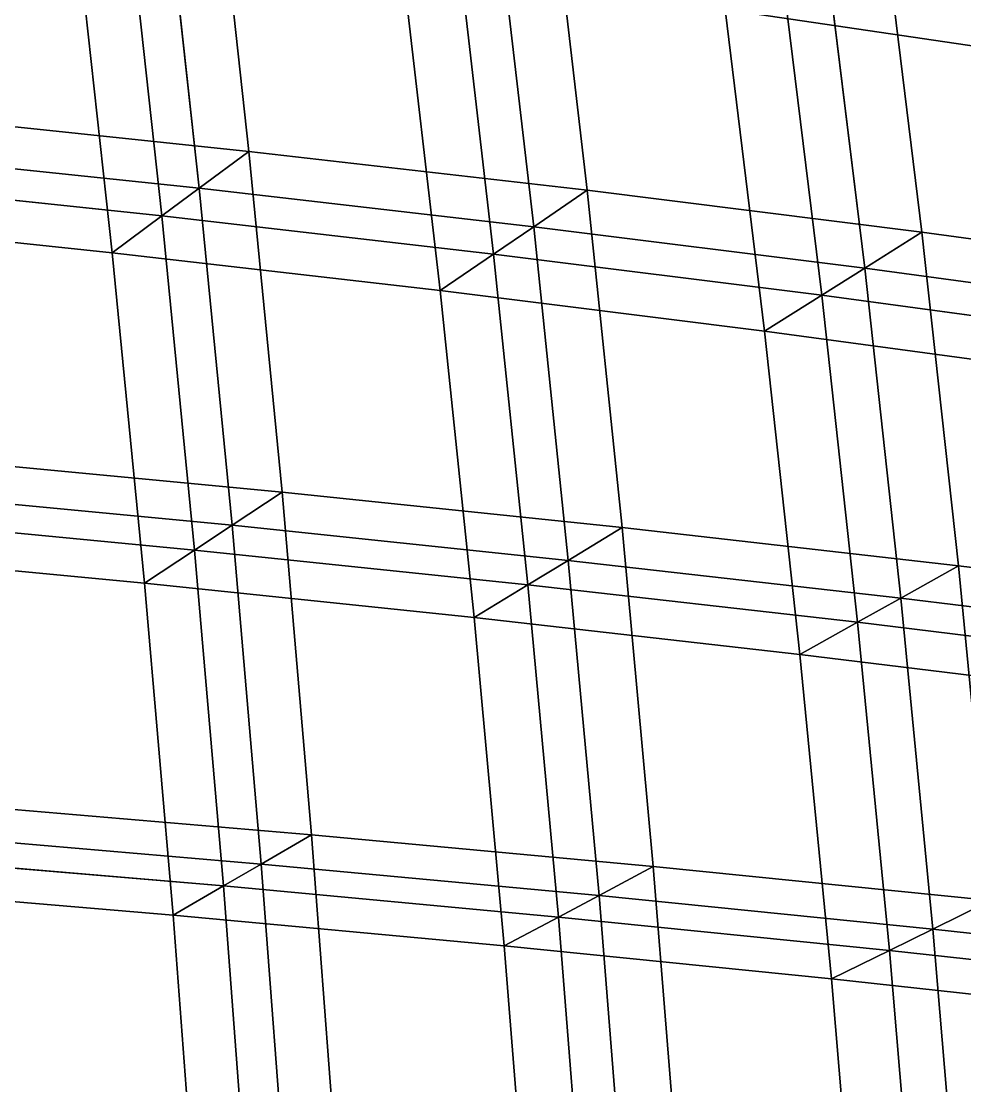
# Model space of a CAD drawing. Extents: x -25.3 to 28.3, y -25.5 to 26.5.
# Drawn here: x 12.134 to 14.865, y 6.808 to 9.89 of the extents above; entities that cross this region are included whole.
import ezdxf

# ---------------------------------------------------------------- set-up
doc = ezdxf.new("R2010")
doc.units = 0
doc.header["$MEASUREMENT"] = 0
for name, color, linetype in [('LowerTendons', 7, 'CONTINUOUS'), ('TestBases', 7, 'CONTINUOUS'), ('UpperTendons', 7, 'CONTINUOUS')]:
    doc.layers.add(name, color=color, linetype=linetype)

msp = doc.modelspace()

# ---------------------------------------------------------------- linework, layer by layer
at = {"layer": 'LowerTendons'}
for p, q in [((11.57172, 9.42871, 31.54687), (12.54122, 9.3265, 31.20487)), ((12.54122, 9.3265, 31.20487), (13.50142, 9.21591, 30.83486)), ((13.50142, 9.21591, 30.83486), (14.45149, 9.09699, 30.43697)), ((14.45149, 9.09699, 30.43697), (15.39065, 8.96978, 30.01135)), ((11.66087, 8.45194, 31.78992), (12.63574, 8.35892, 31.44005)), ((12.63574, 8.35892, 31.44005), (13.60074, 8.25833, 31.06171)), ((13.60074, 8.25833, 31.06171), (14.55506, 8.15022, 30.65508)), ((14.55506, 8.15022, 30.65508), (15.49785, 8.03465, 30.22038)), ((11.74011, 7.46987, 32.00595), (12.71971, 7.38656, 31.64898)), ((12.71971, 7.38656, 31.64898), (13.68894, 7.29651, 31.26314)), ((13.68894, 7.29651, 31.26314), (14.64696, 7.19977, 30.84866)), ((14.64696, 7.19977, 30.84866), (15.59293, 7.09641, 30.40578))]:
    msp.add_line(p, q, dxfattribs=at)
at = {"layer": 'TestBases'}
for points in [[(15.09624, 9.78787, 29.43724), (14.04634, 10.85159, 29.58366), (14.2092, 10.97741, 29.92666), (15.27127, 9.90135, 29.77854)], [(14.04634, 10.85159, 29.58366), (15.09624, 9.78787, 29.43724), (15.27127, 9.90135, 29.77854), (14.2092, 10.97741, 29.92666)], [(14.04634, 10.85159, 29.58366), (14.17192, 9.92449, 29.84814), (15.09624, 9.78787, 29.43724)], [(15.09624, 9.78787, 29.43724), (14.92847, 10.71098, 29.20044), (14.04634, 10.85159, 29.58366)], [(11.80381, 9.61783, 32.17961), (12.79277, 9.51356, 31.83076), (12.68558, 10.49504, 31.56406), (11.70276, 10.60811, 31.90413)], [(11.67119, 9.50976, 31.81804), (12.64903, 9.40667, 31.47311), (12.54305, 10.37712, 31.20941), (11.57127, 10.48892, 31.54565)], [(11.67119, 9.50976, 31.81804), (12.64903, 9.40667, 31.47311), (12.54305, 10.37712, 31.20941), (11.57127, 10.48892, 31.54565)], [(12.64903, 9.40667, 31.47311), (12.54305, 10.37712, 31.20941), (12.68558, 10.49504, 31.56406), (12.79277, 9.51356, 31.83076)], [(12.54305, 10.37712, 31.20941), (12.64903, 9.40667, 31.47311), (12.79277, 9.51356, 31.83076), (12.68558, 10.49504, 31.56406)], [(12.79277, 9.51356, 31.83076), (13.77222, 9.40076, 31.45333), (13.65951, 10.37263, 31.19593), (12.68558, 10.49504, 31.56406)], [(11.57172, 9.42871, 31.54687), (12.54122, 9.3265, 31.20487), (12.43615, 10.28868, 30.94342), (11.47265, 10.39952, 31.2768)], [(11.57172, 9.42871, 31.54687), (12.54122, 9.3265, 31.20487), (12.43615, 10.28868, 30.94342), (11.47265, 10.39952, 31.2768)], [(12.54122, 9.3265, 31.20487), (12.43615, 10.28868, 30.94342), (12.54305, 10.37712, 31.20941), (12.64903, 9.40667, 31.47311)], [(12.43615, 10.28868, 30.94342), (12.54122, 9.3265, 31.20487), (12.64903, 9.40667, 31.47311), (12.54305, 10.37712, 31.20941)], [(12.64903, 9.40667, 31.47311), (13.61747, 9.29513, 31.09992), (13.50604, 10.25609, 30.84542), (12.54305, 10.37712, 31.20941)], [(12.64903, 9.40667, 31.47311), (13.61747, 9.29513, 31.09992), (13.50604, 10.25609, 30.84542), (12.54305, 10.37712, 31.20941)], [(13.61747, 9.29513, 31.09992), (13.50604, 10.25609, 30.84542), (13.65951, 10.37263, 31.19593), (13.77222, 9.40076, 31.45333)], [(13.50604, 10.25609, 30.84542), (13.61747, 9.29513, 31.09992), (13.77222, 9.40076, 31.45333), (13.65951, 10.37263, 31.19593)], [(13.77222, 9.40076, 31.45333), (14.74135, 9.27945, 31.04745), (14.62377, 10.24093, 30.79982), (13.65951, 10.37263, 31.19593)], [(11.43909, 9.32065, 31.1853), (12.39749, 9.21961, 30.84722), (12.29361, 10.17075, 30.58877), (11.34116, 10.28033, 30.91833)], [(12.39749, 9.21961, 30.84722), (12.29361, 10.17075, 30.58877), (12.43615, 10.28868, 30.94342), (12.54122, 9.3265, 31.20487)], [(12.29361, 10.17075, 30.58877), (12.39749, 9.21961, 30.84722), (12.54122, 9.3265, 31.20487), (12.43615, 10.28868, 30.94342)], [(12.54122, 9.3265, 31.20487), (13.50142, 9.21591, 30.83486), (13.39093, 10.16868, 30.58253), (12.43615, 10.28868, 30.94342)], [(12.54122, 9.3265, 31.20487), (13.50142, 9.21591, 30.83486), (13.39093, 10.16868, 30.58253), (12.43615, 10.28868, 30.94342)], [(13.50142, 9.21591, 30.83486), (13.39093, 10.16868, 30.58253), (13.50604, 10.25609, 30.84542), (13.61747, 9.29513, 31.09992)], [(13.39093, 10.16868, 30.58253), (13.50142, 9.21591, 30.83486), (13.61747, 9.29513, 31.09992), (13.50604, 10.25609, 30.84542)], [(13.61747, 9.29513, 31.09992), (14.57572, 9.17519, 30.69861), (14.45946, 10.12586, 30.45375), (13.50604, 10.25609, 30.84542)], [(13.61747, 9.29513, 31.09992), (14.57572, 9.17519, 30.69861), (14.45946, 10.12586, 30.45375), (13.50604, 10.25609, 30.84542)], [(14.57572, 9.17519, 30.69861), (14.45946, 10.12586, 30.45375), (14.62377, 10.24093, 30.79982), (14.74135, 9.27945, 31.04745)], [(14.45946, 10.12586, 30.45375), (14.57572, 9.17519, 30.69861), (14.74135, 9.27945, 31.04745), (14.62377, 10.24093, 30.79982)], [(14.74135, 9.27945, 31.04745), (15.69935, 9.14969, 30.61329), (15.57757, 10.09995, 30.37582), (14.62377, 10.24093, 30.79982)], [(12.39749, 9.21961, 30.84722), (13.34667, 9.11028, 30.48145), (13.23745, 10.05213, 30.23201), (12.29361, 10.17075, 30.58877)], [(13.34667, 9.11028, 30.48145), (13.23745, 10.05213, 30.23201), (13.39093, 10.16868, 30.58253), (13.50142, 9.21591, 30.83486)], [(13.23745, 10.05213, 30.23201), (13.34667, 9.11028, 30.48145), (13.50142, 9.21591, 30.83486), (13.39093, 10.16868, 30.58253)], [(13.50142, 9.21591, 30.83486), (14.45149, 9.09699, 30.43697), (14.33623, 10.03956, 30.1942), (13.39093, 10.16868, 30.58253)], [(13.50142, 9.21591, 30.83486), (14.45149, 9.09699, 30.43697), (14.33623, 10.03956, 30.1942), (13.39093, 10.16868, 30.58253)], [(14.45149, 9.09699, 30.43697), (14.33623, 10.03956, 30.1942), (14.45946, 10.12586, 30.45375), (14.57572, 9.17519, 30.69861)], [(14.33623, 10.03956, 30.1942), (14.45149, 9.09699, 30.43697), (14.57572, 9.17519, 30.69861), (14.45946, 10.12586, 30.45375)], [(14.57572, 9.17519, 30.69861), (15.52295, 9.04688, 30.26932), (15.40254, 9.98647, 30.03452), (14.45946, 10.12586, 30.45375)], [(14.57572, 9.17519, 30.69861), (15.52295, 9.04688, 30.26932), (15.40254, 9.98647, 30.03452), (14.45946, 10.12586, 30.45375)], [(13.34667, 9.11028, 30.48145), (14.28586, 8.99273, 30.08812), (14.17192, 9.92449, 29.84814), (13.23745, 10.05213, 30.23201)], [(14.28586, 8.99273, 30.08812), (14.17192, 9.92449, 29.84814), (14.33623, 10.03956, 30.1942), (14.45149, 9.09699, 30.43697)], [(15.09624, 9.78787, 29.43724), (14.17192, 9.92449, 29.84814), (14.33623, 10.03956, 30.1942), (15.27127, 9.90135, 29.77854)], [(14.17192, 9.92449, 29.84814), (14.28586, 8.99273, 30.08812), (14.45149, 9.09699, 30.43697), (14.33623, 10.03956, 30.1942)], [(14.17192, 9.92449, 29.84814), (15.09624, 9.78787, 29.43724), (15.27127, 9.90135, 29.77854), (14.33623, 10.03956, 30.1942)], [(14.45149, 9.09699, 30.43697), (15.39065, 8.96978, 30.01135), (15.27127, 9.90135, 29.77854), (14.33623, 10.03956, 30.1942)], [(14.45149, 9.09699, 30.43697), (15.39065, 8.96978, 30.01135), (15.27127, 9.90135, 29.77854), (14.33623, 10.03956, 30.1942)], [(14.28586, 8.99273, 30.08812), (15.21426, 8.86697, 29.66738), (15.09624, 9.78787, 29.43724), (14.17192, 9.92449, 29.84814)], [(12.64903, 9.40667, 31.47311), (11.67119, 9.50976, 31.81804), (11.80381, 9.61783, 32.17961), (12.79277, 9.51356, 31.83076)], [(11.67119, 9.50976, 31.81804), (12.64903, 9.40667, 31.47311), (12.79277, 9.51356, 31.83076), (11.80381, 9.61783, 32.17961)], [(11.89476, 8.62146, 32.42754), (12.88918, 8.52658, 32.07065), (12.79277, 9.51356, 31.83076), (11.80381, 9.61783, 32.17961)], [(12.54122, 9.3265, 31.20487), (11.57172, 9.42871, 31.54687), (11.67119, 9.50976, 31.81804), (12.64903, 9.40667, 31.47311)], [(11.57172, 9.42871, 31.54687), (12.54122, 9.3265, 31.20487), (12.64903, 9.40667, 31.47311), (11.67119, 9.50976, 31.81804)], [(11.76111, 8.52459, 32.06318), (12.74436, 8.43077, 31.7103), (12.64903, 9.40667, 31.47311), (11.67119, 9.50976, 31.81804)], [(11.76111, 8.52459, 32.06318), (12.74436, 8.43077, 31.7103), (12.64903, 9.40667, 31.47311), (11.67119, 9.50976, 31.81804)], [(12.74436, 8.43077, 31.7103), (12.64903, 9.40667, 31.47311), (12.79277, 9.51356, 31.83076), (12.88918, 8.52658, 32.07065)], [(13.61747, 9.29513, 31.09992), (12.64903, 9.40667, 31.47311), (12.79277, 9.51356, 31.83076), (13.77222, 9.40076, 31.45333)], [(12.64903, 9.40667, 31.47311), (12.74436, 8.43077, 31.7103), (12.88918, 8.52658, 32.07065), (12.79277, 9.51356, 31.83076)], [(12.64903, 9.40667, 31.47311), (13.61747, 9.29513, 31.09992), (13.77222, 9.40076, 31.45333), (12.79277, 9.51356, 31.83076)], [(12.88918, 8.52658, 32.07065), (13.87354, 8.42397, 31.68472), (13.77222, 9.40076, 31.45333), (12.79277, 9.51356, 31.83076)], [(12.39749, 9.21961, 30.84722), (11.43909, 9.32065, 31.1853), (11.57172, 9.42871, 31.54687), (12.54122, 9.3265, 31.20487)], [(11.43909, 9.32065, 31.1853), (12.39749, 9.21961, 30.84722), (12.54122, 9.3265, 31.20487), (11.57172, 9.42871, 31.54687)], [(11.66087, 8.45194, 31.78992), (12.63574, 8.35892, 31.44005), (12.54122, 9.3265, 31.20487), (11.57172, 9.42871, 31.54687)], [(11.66087, 8.45194, 31.78992), (12.63574, 8.35892, 31.44005), (12.54122, 9.3265, 31.20487), (11.57172, 9.42871, 31.54687)], [(12.63574, 8.35892, 31.44005), (12.54122, 9.3265, 31.20487), (12.64903, 9.40667, 31.47311), (12.74436, 8.43077, 31.7103)], [(13.50142, 9.21591, 30.83486), (12.54122, 9.3265, 31.20487), (12.64903, 9.40667, 31.47311), (13.61747, 9.29513, 31.09992)], [(12.54122, 9.3265, 31.20487), (12.63574, 8.35892, 31.44005), (12.74436, 8.43077, 31.7103), (12.64903, 9.40667, 31.47311)], [(12.54122, 9.3265, 31.20487), (13.50142, 9.21591, 30.83486), (13.61747, 9.29513, 31.09992), (12.64903, 9.40667, 31.47311)], [(12.74436, 8.43077, 31.7103), (13.71766, 8.32932, 31.32871), (13.61747, 9.29513, 31.09992), (12.64903, 9.40667, 31.47311)], [(12.74436, 8.43077, 31.7103), (13.71766, 8.32932, 31.32871), (13.61747, 9.29513, 31.09992), (12.64903, 9.40667, 31.47311)], [(13.71766, 8.32932, 31.32871), (13.61747, 9.29513, 31.09992), (13.77222, 9.40076, 31.45333), (13.87354, 8.42397, 31.68472)], [(14.57572, 9.17519, 30.69861), (13.61747, 9.29513, 31.09992), (13.77222, 9.40076, 31.45333), (14.74135, 9.27945, 31.04745)], [(13.61747, 9.29513, 31.09992), (13.71766, 8.32932, 31.32871), (13.87354, 8.42397, 31.68472), (13.77222, 9.40076, 31.45333)], [(13.61747, 9.29513, 31.09992), (14.57572, 9.17519, 30.69861), (14.74135, 9.27945, 31.04745), (13.77222, 9.40076, 31.45333)], [(13.87354, 8.42397, 31.68472), (14.84699, 8.3137, 31.26994), (14.74135, 9.27945, 31.04745), (13.77222, 9.40076, 31.45333)], [(11.52722, 8.35507, 31.42556), (12.49092, 8.26312, 31.0797), (12.39749, 9.21961, 30.84722), (11.43909, 9.32065, 31.1853)], [(12.49092, 8.26312, 31.0797), (12.39749, 9.21961, 30.84722), (12.54122, 9.3265, 31.20487), (12.63574, 8.35892, 31.44005)], [(13.34667, 9.11028, 30.48145), (12.39749, 9.21961, 30.84722), (12.54122, 9.3265, 31.20487), (13.50142, 9.21591, 30.83486)], [(12.39749, 9.21961, 30.84722), (12.49092, 8.26312, 31.0797), (12.63574, 8.35892, 31.44005), (12.54122, 9.3265, 31.20487)], [(12.39749, 9.21961, 30.84722), (13.34667, 9.11028, 30.48145), (13.50142, 9.21591, 30.83486), (12.54122, 9.3265, 31.20487)], [(12.63574, 8.35892, 31.44005), (13.60074, 8.25833, 31.06171), (13.50142, 9.21591, 30.83486), (12.54122, 9.3265, 31.20487)], [(12.63574, 8.35892, 31.44005), (13.60074, 8.25833, 31.06171), (13.50142, 9.21591, 30.83486), (12.54122, 9.3265, 31.20487)], [(13.60074, 8.25833, 31.06171), (13.50142, 9.21591, 30.83486), (13.61747, 9.29513, 31.09992), (13.71766, 8.32932, 31.32871)], [(14.45149, 9.09699, 30.43697), (13.50142, 9.21591, 30.83486), (13.61747, 9.29513, 31.09992), (14.57572, 9.17519, 30.69861)], [(13.50142, 9.21591, 30.83486), (13.60074, 8.25833, 31.06171), (13.71766, 8.32932, 31.32871), (13.61747, 9.29513, 31.09992)], [(13.50142, 9.21591, 30.83486), (14.45149, 9.09699, 30.43697), (14.57572, 9.17519, 30.69861), (13.61747, 9.29513, 31.09992)], [(13.71766, 8.32932, 31.32871), (14.68017, 8.22028, 30.9186), (14.57572, 9.17519, 30.69861), (13.61747, 9.29513, 31.09992)], [(13.71766, 8.32932, 31.32871), (14.68017, 8.22028, 30.9186), (14.57572, 9.17519, 30.69861), (13.61747, 9.29513, 31.09992)], [(14.68017, 8.22028, 30.9186), (14.57572, 9.17519, 30.69861), (14.74135, 9.27945, 31.04745), (14.84699, 8.3137, 31.26994)], [(15.52295, 9.04688, 30.26932), (14.57572, 9.17519, 30.69861), (14.74135, 9.27945, 31.04745), (15.69935, 9.14969, 30.61329)], [(14.57572, 9.17519, 30.69861), (14.68017, 8.22028, 30.9186), (14.84699, 8.3137, 31.26994), (14.74135, 9.27945, 31.04745)], [(14.57572, 9.17519, 30.69861), (15.52295, 9.04688, 30.26932), (15.69935, 9.14969, 30.61329), (14.74135, 9.27945, 31.04745)], [(14.84699, 8.3137, 31.26994), (15.8087, 8.1958, 30.82651), (15.69935, 9.14969, 30.61329), (14.74135, 9.27945, 31.04745)], [(12.49092, 8.26312, 31.0797), (13.44486, 8.16368, 30.7057), (13.34667, 9.11028, 30.48145), (12.39749, 9.21961, 30.84722)], [(13.44486, 8.16368, 30.7057), (13.34667, 9.11028, 30.48145), (13.50142, 9.21591, 30.83486), (13.60074, 8.25833, 31.06171)], [(14.28586, 8.99273, 30.08812), (13.34667, 9.11028, 30.48145), (13.50142, 9.21591, 30.83486), (14.45149, 9.09699, 30.43697)], [(13.34667, 9.11028, 30.48145), (13.44486, 8.16368, 30.7057), (13.60074, 8.25833, 31.06171), (13.50142, 9.21591, 30.83486)], [(13.34667, 9.11028, 30.48145), (14.28586, 8.99273, 30.08812), (14.45149, 9.09699, 30.43697), (13.50142, 9.21591, 30.83486)], [(13.60074, 8.25833, 31.06171), (14.55506, 8.15022, 30.65508), (14.45149, 9.09699, 30.43697), (13.50142, 9.21591, 30.83486)], [(13.60074, 8.25833, 31.06171), (14.55506, 8.15022, 30.65508), (14.45149, 9.09699, 30.43697), (13.50142, 9.21591, 30.83486)], [(14.55506, 8.15022, 30.65508), (14.45149, 9.09699, 30.43697), (14.57572, 9.17519, 30.69861), (14.68017, 8.22028, 30.9186)], [(15.39065, 8.96978, 30.01135), (14.45149, 9.09699, 30.43697), (14.57572, 9.17519, 30.69861), (15.52295, 9.04688, 30.26932)], [(14.45149, 9.09699, 30.43697), (14.55506, 8.15022, 30.65508), (14.68017, 8.22028, 30.9186), (14.57572, 9.17519, 30.69861)], [(14.45149, 9.09699, 30.43697), (15.39065, 8.96978, 30.01135), (15.52295, 9.04688, 30.26932), (14.57572, 9.17519, 30.69861)], [(14.68017, 8.22028, 30.9186), (15.63107, 8.10371, 30.48015), (15.52295, 9.04688, 30.26932), (14.57572, 9.17519, 30.69861)], [(14.68017, 8.22028, 30.9186), (15.63107, 8.10371, 30.48015), (15.52295, 9.04688, 30.26932), (14.57572, 9.17519, 30.69861)], [(13.44486, 8.16368, 30.7057), (14.38824, 8.05681, 30.30374), (14.28586, 8.99273, 30.08812), (13.34667, 9.11028, 30.48145)], [(14.38824, 8.05681, 30.30374), (14.28586, 8.99273, 30.08812), (14.45149, 9.09699, 30.43697), (14.55506, 8.15022, 30.65508)], [(15.21426, 8.86697, 29.66738), (14.28586, 8.99273, 30.08812), (14.45149, 9.09699, 30.43697), (15.39065, 8.96978, 30.01135)], [(14.28586, 8.99273, 30.08812), (14.38824, 8.05681, 30.30374), (14.55506, 8.15022, 30.65508), (14.45149, 9.09699, 30.43697)], [(14.28586, 8.99273, 30.08812), (15.21426, 8.86697, 29.66738), (15.39065, 8.96978, 30.01135), (14.45149, 9.09699, 30.43697)], [(14.55506, 8.15022, 30.65508), (15.49785, 8.03465, 30.22038), (15.39065, 8.96978, 30.01135), (14.45149, 9.09699, 30.43697)], [(14.55506, 8.15022, 30.65508), (15.49785, 8.03465, 30.22038), (15.39065, 8.96978, 30.01135), (14.45149, 9.09699, 30.43697)], [(14.38824, 8.05681, 30.30374), (15.32022, 7.94256, 29.87401), (15.21426, 8.86697, 29.66738), (14.28586, 8.99273, 30.08812)], [(12.74436, 8.43077, 31.7103), (11.76111, 8.52459, 32.06318), (11.89476, 8.62146, 32.42754), (12.88918, 8.52658, 32.07065)], [(11.76111, 8.52459, 32.06318), (12.74436, 8.43077, 31.7103), (12.88918, 8.52658, 32.07065), (11.89476, 8.62146, 32.42754)], [(11.97559, 7.6197, 32.6479), (12.97483, 7.53471, 32.28377), (12.88918, 8.52658, 32.07065), (11.89476, 8.62146, 32.42754)], [(12.63574, 8.35892, 31.44005), (11.66087, 8.45194, 31.78992), (11.76111, 8.52459, 32.06318), (12.74436, 8.43077, 31.7103)], [(11.66087, 8.45194, 31.78992), (12.63574, 8.35892, 31.44005), (12.74436, 8.43077, 31.7103), (11.76111, 8.52459, 32.06318)], [(11.84103, 7.53408, 32.28107), (12.82905, 7.45005, 31.92103), (12.74436, 8.43077, 31.7103), (11.76111, 8.52459, 32.06318)], [(11.84103, 7.53408, 32.28107), (12.82905, 7.45005, 31.92103), (12.74436, 8.43077, 31.7103), (11.76111, 8.52459, 32.06318)], [(12.82905, 7.45005, 31.92103), (12.74436, 8.43077, 31.7103), (12.88918, 8.52658, 32.07065), (12.97483, 7.53471, 32.28377)], [(13.71766, 8.32932, 31.32871), (12.74436, 8.43077, 31.7103), (12.88918, 8.52658, 32.07065), (13.87354, 8.42397, 31.68472)], [(12.74436, 8.43077, 31.7103), (12.82905, 7.45005, 31.92103), (12.97483, 7.53471, 32.28377), (12.88918, 8.52658, 32.07065)], [(12.74436, 8.43077, 31.7103), (13.71766, 8.32932, 31.32871), (13.87354, 8.42397, 31.68472), (12.88918, 8.52658, 32.07065)], [(12.97483, 7.53471, 32.28377), (13.96351, 7.44285, 31.89019), (13.87354, 8.42397, 31.68472), (12.88918, 8.52658, 32.07065)], [(12.49092, 8.26312, 31.0797), (11.52722, 8.35507, 31.42556), (11.66087, 8.45194, 31.78992), (12.63574, 8.35892, 31.44005)], [(11.52722, 8.35507, 31.42556), (12.49092, 8.26312, 31.0797), (12.63574, 8.35892, 31.44005), (11.66087, 8.45194, 31.78992)], [(11.74011, 7.46987, 32.00595), (12.71971, 7.38656, 31.64898), (12.63574, 8.35892, 31.44005), (11.66087, 8.45194, 31.78992)], [(11.74011, 7.46987, 32.00595), (12.71971, 7.38656, 31.64898), (12.63574, 8.35892, 31.44005), (11.66087, 8.45194, 31.78992)], [(12.71971, 7.38656, 31.64898), (12.63574, 8.35892, 31.44005), (12.74436, 8.43077, 31.7103), (12.82905, 7.45005, 31.92103)], [(13.60074, 8.25833, 31.06171), (12.63574, 8.35892, 31.44005), (12.74436, 8.43077, 31.7103), (13.71766, 8.32932, 31.32871)], [(12.63574, 8.35892, 31.44005), (12.71971, 7.38656, 31.64898), (12.82905, 7.45005, 31.92103), (12.74436, 8.43077, 31.7103)], [(12.63574, 8.35892, 31.44005), (13.60074, 8.25833, 31.06171), (13.71766, 8.32932, 31.32871), (12.74436, 8.43077, 31.7103)], [(12.82905, 7.45005, 31.92103), (13.80661, 7.35923, 31.53188), (13.71766, 8.32932, 31.32871), (12.74436, 8.43077, 31.7103)], [(12.82905, 7.45005, 31.92103), (13.80661, 7.35923, 31.53188), (13.71766, 8.32932, 31.32871), (12.74436, 8.43077, 31.7103)], [(13.80661, 7.35923, 31.53188), (13.71766, 8.32932, 31.32871), (13.87354, 8.42397, 31.68472), (13.96351, 7.44285, 31.89019)], [(14.68017, 8.22028, 30.9186), (13.71766, 8.32932, 31.32871), (13.87354, 8.42397, 31.68472), (14.84699, 8.3137, 31.26994)], [(13.71766, 8.32932, 31.32871), (13.80661, 7.35923, 31.53188), (13.96351, 7.44285, 31.89019), (13.87354, 8.42397, 31.68472)], [(13.71766, 8.32932, 31.32871), (14.68017, 8.22028, 30.9186), (14.84699, 8.3137, 31.26994), (13.87354, 8.42397, 31.68472)], [(13.96351, 7.44285, 31.89019), (14.94074, 7.34418, 31.4674), (14.84699, 8.3137, 31.26994), (13.87354, 8.42397, 31.68472)], [(11.60556, 7.38426, 31.63912), (12.57393, 7.3019, 31.28624), (12.49092, 8.26312, 31.0797), (11.52722, 8.35507, 31.42556)], [(12.57393, 7.3019, 31.28624), (12.49092, 8.26312, 31.0797), (12.63574, 8.35892, 31.44005), (12.71971, 7.38656, 31.64898)], [(13.44486, 8.16368, 30.7057), (12.49092, 8.26312, 31.0797), (12.63574, 8.35892, 31.44005), (13.60074, 8.25833, 31.06171)], [(12.49092, 8.26312, 31.0797), (12.57393, 7.3019, 31.28624), (12.71971, 7.38656, 31.64898), (12.63574, 8.35892, 31.44005)], [(12.49092, 8.26312, 31.0797), (13.44486, 8.16368, 30.7057), (13.60074, 8.25833, 31.06171), (12.63574, 8.35892, 31.44005)], [(12.71971, 7.38656, 31.64898), (13.68894, 7.29651, 31.26314), (13.60074, 8.25833, 31.06171), (12.63574, 8.35892, 31.44005)], [(12.71971, 7.38656, 31.64898), (13.68894, 7.29651, 31.26314), (13.60074, 8.25833, 31.06171), (12.63574, 8.35892, 31.44005)], [(13.68894, 7.29651, 31.26314), (13.60074, 8.25833, 31.06171), (13.71766, 8.32932, 31.32871), (13.80661, 7.35923, 31.53188)], [(14.55506, 8.15022, 30.65508), (13.60074, 8.25833, 31.06171), (13.71766, 8.32932, 31.32871), (14.68017, 8.22028, 30.9186)], [(13.60074, 8.25833, 31.06171), (13.68894, 7.29651, 31.26314), (13.80661, 7.35923, 31.53188), (13.71766, 8.32932, 31.32871)], [(13.60074, 8.25833, 31.06171), (14.55506, 8.15022, 30.65508), (14.68017, 8.22028, 30.9186), (13.71766, 8.32932, 31.32871)], [(13.80661, 7.35923, 31.53188), (14.77287, 7.26166, 31.11383), (14.68017, 8.22028, 30.9186), (13.71766, 8.32932, 31.32871)], [(13.80661, 7.35923, 31.53188), (14.77287, 7.26166, 31.11383), (14.68017, 8.22028, 30.9186), (13.71766, 8.32932, 31.32871)], [(14.77287, 7.26166, 31.11383), (14.68017, 8.22028, 30.9186), (14.84699, 8.3137, 31.26994), (14.94074, 7.34418, 31.4674)], [(15.63107, 8.10371, 30.48015), (14.68017, 8.22028, 30.9186), (14.84699, 8.3137, 31.26994), (15.8087, 8.1958, 30.82651)], [(14.68017, 8.22028, 30.9186), (14.77287, 7.26166, 31.11383), (14.94074, 7.34418, 31.4674), (14.84699, 8.3137, 31.26994)], [(14.68017, 8.22028, 30.9186), (15.63107, 8.10371, 30.48015), (15.8087, 8.1958, 30.82651), (14.84699, 8.3137, 31.26994)], [(14.94074, 7.34418, 31.4674), (15.90568, 7.23874, 31.01564), (15.8087, 8.1958, 30.82651), (14.84699, 8.3137, 31.26994)], [(12.57393, 7.3019, 31.28624), (13.53205, 7.21288, 30.90482), (13.44486, 8.16368, 30.7057), (12.49092, 8.26312, 31.0797)], [(13.53205, 7.21288, 30.90482), (13.44486, 8.16368, 30.7057), (13.60074, 8.25833, 31.06171), (13.68894, 7.29651, 31.26314)], [(14.38824, 8.05681, 30.30374), (13.44486, 8.16368, 30.7057), (13.60074, 8.25833, 31.06171), (14.55506, 8.15022, 30.65508)], [(13.44486, 8.16368, 30.7057), (13.53205, 7.21288, 30.90482), (13.68894, 7.29651, 31.26314), (13.60074, 8.25833, 31.06171)], [(13.44486, 8.16368, 30.7057), (14.38824, 8.05681, 30.30374), (14.55506, 8.15022, 30.65508), (13.60074, 8.25833, 31.06171)], [(13.68894, 7.29651, 31.26314), (14.64696, 7.19977, 30.84866), (14.55506, 8.15022, 30.65508), (13.60074, 8.25833, 31.06171)], [(13.68894, 7.29651, 31.26314), (14.64696, 7.19977, 30.84866), (14.55506, 8.15022, 30.65508), (13.60074, 8.25833, 31.06171)], [(14.64696, 7.19977, 30.84866), (14.55506, 8.15022, 30.65508), (14.68017, 8.22028, 30.9186), (14.77287, 7.26166, 31.11383)], [(15.49785, 8.03465, 30.22038), (14.55506, 8.15022, 30.65508), (14.68017, 8.22028, 30.9186), (15.63107, 8.10371, 30.48015)], [(14.55506, 8.15022, 30.65508), (14.64696, 7.19977, 30.84866), (14.77287, 7.26166, 31.11383), (14.68017, 8.22028, 30.9186)], [(14.55506, 8.15022, 30.65508), (15.49785, 8.03465, 30.22038), (15.63107, 8.10371, 30.48015), (14.68017, 8.22028, 30.9186)], [(14.77287, 7.26166, 31.11383), (15.72697, 7.15741, 30.66715), (15.63107, 8.10371, 30.48015), (14.68017, 8.22028, 30.9186)], [(14.77287, 7.26166, 31.11383), (15.72697, 7.15741, 30.66715), (15.63107, 8.10371, 30.48015), (14.68017, 8.22028, 30.9186)], [(13.53205, 7.21288, 30.90482), (14.47909, 7.11725, 30.49509), (14.38824, 8.05681, 30.30374), (13.44486, 8.16368, 30.7057)], [(14.47909, 7.11725, 30.49509), (14.38824, 8.05681, 30.30374), (14.55506, 8.15022, 30.65508), (14.64696, 7.19977, 30.84866)], [(15.32022, 7.94256, 29.87401), (14.38824, 8.05681, 30.30374), (14.55506, 8.15022, 30.65508), (15.49785, 8.03465, 30.22038)], [(14.38824, 8.05681, 30.30374), (14.47909, 7.11725, 30.49509), (14.64696, 7.19977, 30.84866), (14.55506, 8.15022, 30.65508)], [(14.38824, 8.05681, 30.30374), (15.32022, 7.94256, 29.87401), (15.49785, 8.03465, 30.22038), (14.55506, 8.15022, 30.65508)], [(14.64696, 7.19977, 30.84866), (15.59293, 7.09641, 30.40578), (15.49785, 8.03465, 30.22038), (14.55506, 8.15022, 30.65508)], [(14.64696, 7.19977, 30.84866), (15.59293, 7.09641, 30.40578), (15.49785, 8.03465, 30.22038), (14.55506, 8.15022, 30.65508)], [(14.47909, 7.11725, 30.49509), (15.41422, 7.01507, 30.05729), (15.32022, 7.94256, 29.87401), (14.38824, 8.05681, 30.30374)], [(12.82905, 7.45005, 31.92103), (11.84103, 7.53408, 32.28107), (11.97559, 7.6197, 32.6479), (12.97483, 7.53471, 32.28377)], [(11.84103, 7.53408, 32.28107), (12.82905, 7.45005, 31.92103), (12.97483, 7.53471, 32.28377), (11.97559, 7.6197, 32.6479)], [(12.04631, 6.61319, 32.84071), (13.04974, 6.53858, 32.47016), (12.97483, 7.53471, 32.28377), (11.97559, 7.6197, 32.6479)], [(12.71971, 7.38656, 31.64898), (11.74011, 7.46987, 32.00595), (11.84103, 7.53408, 32.28107), (12.82905, 7.45005, 31.92103)], [(11.74011, 7.46987, 32.00595), (12.71971, 7.38656, 31.64898), (12.82905, 7.45005, 31.92103), (11.84103, 7.53408, 32.28107)], [(11.91096, 6.53889, 32.47171), (12.90312, 6.46511, 32.10533), (12.82905, 7.45005, 31.92103), (11.84103, 7.53408, 32.28107)], [(11.91096, 6.53889, 32.47171), (12.90312, 6.46511, 32.10533), (12.82905, 7.45005, 31.92103), (11.84103, 7.53408, 32.28107)], [(12.90312, 6.46511, 32.10533), (12.82905, 7.45005, 31.92103), (12.97483, 7.53471, 32.28377), (13.04974, 6.53858, 32.47016)], [(13.80661, 7.35923, 31.53188), (12.82905, 7.45005, 31.92103), (12.97483, 7.53471, 32.28377), (13.96351, 7.44285, 31.89019)], [(12.82905, 7.45005, 31.92103), (12.90312, 6.46511, 32.10533), (13.04974, 6.53858, 32.47016), (12.97483, 7.53471, 32.28377)], [(12.82905, 7.45005, 31.92103), (13.80661, 7.35923, 31.53188), (13.96351, 7.44285, 31.89019), (12.97483, 7.53471, 32.28377)], [(13.04974, 6.53858, 32.47016), (14.04215, 6.45796, 32.06981), (13.96351, 7.44285, 31.89019), (12.97483, 7.53471, 32.28377)], [(12.57393, 7.3019, 31.28624), (11.60556, 7.38426, 31.63912), (11.74011, 7.46987, 32.00595), (12.71971, 7.38656, 31.64898)], [(11.60556, 7.38426, 31.63912), (12.57393, 7.3019, 31.28624), (12.71971, 7.38656, 31.64898), (11.74011, 7.46987, 32.00595)], [(11.80945, 6.48316, 32.19496), (12.79315, 6.41001, 31.8317), (12.71971, 7.38656, 31.64898), (11.74011, 7.46987, 32.00595)], [(11.80945, 6.48316, 32.19496), (12.79315, 6.41001, 31.8317), (12.71971, 7.38656, 31.64898), (11.74011, 7.46987, 32.00595)], [(12.79315, 6.41001, 31.8317), (12.71971, 7.38656, 31.64898), (12.82905, 7.45005, 31.92103), (12.90312, 6.46511, 32.10533)], [(13.68894, 7.29651, 31.26314), (12.71971, 7.38656, 31.64898), (12.82905, 7.45005, 31.92103), (13.80661, 7.35923, 31.53188)], [(12.71971, 7.38656, 31.64898), (12.79315, 6.41001, 31.8317), (12.90312, 6.46511, 32.10533), (12.82905, 7.45005, 31.92103)], [(12.71971, 7.38656, 31.64898), (13.68894, 7.29651, 31.26314), (13.80661, 7.35923, 31.53188), (12.82905, 7.45005, 31.92103)], [(12.90312, 6.46511, 32.10533), (13.88438, 6.3854, 31.70948), (13.80661, 7.35923, 31.53188), (12.82905, 7.45005, 31.92103)], [(12.90312, 6.46511, 32.10533), (13.88438, 6.3854, 31.70948), (13.80661, 7.35923, 31.53188), (12.82905, 7.45005, 31.92103)], [(13.88438, 6.3854, 31.70948), (13.80661, 7.35923, 31.53188), (13.96351, 7.44285, 31.89019), (14.04215, 6.45796, 32.06981)], [(14.77287, 7.26166, 31.11383), (13.80661, 7.35923, 31.53188), (13.96351, 7.44285, 31.89019), (14.94074, 7.34418, 31.4674)], [(13.80661, 7.35923, 31.53188), (13.88438, 6.3854, 31.70948), (14.04215, 6.45796, 32.06981), (13.96351, 7.44285, 31.89019)], [(13.80661, 7.35923, 31.53188), (14.77287, 7.26166, 31.11383), (14.94074, 7.34418, 31.4674), (13.96351, 7.44285, 31.89019)], [(14.04215, 6.45796, 32.06981), (15.02266, 6.37139, 31.63993), (14.94074, 7.34418, 31.4674), (13.96351, 7.44285, 31.89019)], [(11.67409, 6.40885, 31.82597), (12.64652, 6.33654, 31.46687), (12.57393, 7.3019, 31.28624), (11.60556, 7.38426, 31.63912)], [(12.64652, 6.33654, 31.46687), (12.57393, 7.3019, 31.28624), (12.71971, 7.38656, 31.64898), (12.79315, 6.41001, 31.8317)], [(13.53205, 7.21288, 30.90482), (12.57393, 7.3019, 31.28624), (12.71971, 7.38656, 31.64898), (13.68894, 7.29651, 31.26314)], [(12.57393, 7.3019, 31.28624), (12.64652, 6.33654, 31.46687), (12.79315, 6.41001, 31.8317), (12.71971, 7.38656, 31.64898)], [(12.57393, 7.3019, 31.28624), (13.53205, 7.21288, 30.90482), (13.68894, 7.29651, 31.26314), (12.71971, 7.38656, 31.64898)], [(12.79315, 6.41001, 31.8317), (13.76604, 6.33097, 31.43922), (13.68894, 7.29651, 31.26314), (12.71971, 7.38656, 31.64898)], [(12.79315, 6.41001, 31.8317), (13.76604, 6.33097, 31.43922), (13.68894, 7.29651, 31.26314), (12.71971, 7.38656, 31.64898)], [(13.76604, 6.33097, 31.43922), (13.68894, 7.29651, 31.26314), (13.80661, 7.35923, 31.53188), (13.88438, 6.3854, 31.70948)], [(14.64696, 7.19977, 30.84866), (13.68894, 7.29651, 31.26314), (13.80661, 7.35923, 31.53188), (14.77287, 7.26166, 31.11383)], [(13.68894, 7.29651, 31.26314), (13.76604, 6.33097, 31.43922), (13.88438, 6.3854, 31.70948), (13.80661, 7.35923, 31.53188)], [(13.68894, 7.29651, 31.26314), (14.64696, 7.19977, 30.84866), (14.77287, 7.26166, 31.11383), (13.80661, 7.35923, 31.53188)], [(13.88438, 6.3854, 31.70948), (14.85387, 6.2998, 31.28442), (14.77287, 7.26166, 31.11383), (13.80661, 7.35923, 31.53188)], [(13.88438, 6.3854, 31.70948), (14.85387, 6.2998, 31.28442), (14.77287, 7.26166, 31.11383), (13.80661, 7.35923, 31.53188)], [(14.85387, 6.2998, 31.28442), (14.77287, 7.26166, 31.11383), (14.94074, 7.34418, 31.4674), (15.02266, 6.37139, 31.63993)], [(15.72697, 7.15741, 30.66715), (14.77287, 7.26166, 31.11383), (14.94074, 7.34418, 31.4674), (15.90568, 7.23874, 31.01564)], [(14.77287, 7.26166, 31.11383), (14.85387, 6.2998, 31.28442), (15.02266, 6.37139, 31.63993), (14.94074, 7.34418, 31.4674)], [(14.77287, 7.26166, 31.11383), (15.72697, 7.15741, 30.66715), (15.90568, 7.23874, 31.01564), (14.94074, 7.34418, 31.4674)], [(12.64652, 6.33654, 31.46687), (13.60827, 6.25841, 31.07889), (13.53205, 7.21288, 30.90482), (12.57393, 7.3019, 31.28624)], [(13.60827, 6.25841, 31.07889), (13.53205, 7.21288, 30.90482), (13.68894, 7.29651, 31.26314), (13.76604, 6.33097, 31.43922)], [(14.47909, 7.11725, 30.49509), (13.53205, 7.21288, 30.90482), (13.68894, 7.29651, 31.26314), (14.64696, 7.19977, 30.84866)], [(13.53205, 7.21288, 30.90482), (13.60827, 6.25841, 31.07889), (13.76604, 6.33097, 31.43922), (13.68894, 7.29651, 31.26314)], [(13.53205, 7.21288, 30.90482), (14.47909, 7.11725, 30.49509), (14.64696, 7.19977, 30.84866), (13.68894, 7.29651, 31.26314)], [(13.76604, 6.33097, 31.43922), (14.72727, 6.24611, 31.01779), (14.64696, 7.19977, 30.84866), (13.68894, 7.29651, 31.26314)], [(13.76604, 6.33097, 31.43922), (14.72727, 6.24611, 31.01779), (14.64696, 7.19977, 30.84866), (13.68894, 7.29651, 31.26314)], [(14.72727, 6.24611, 31.01779), (14.64696, 7.19977, 30.84866), (14.77287, 7.26166, 31.11383), (14.85387, 6.2998, 31.28442)], [(15.59293, 7.09641, 30.40578), (14.64696, 7.19977, 30.84866), (14.77287, 7.26166, 31.11383), (15.72697, 7.15741, 30.66715)], [(14.64696, 7.19977, 30.84866), (14.72727, 6.24611, 31.01779), (14.85387, 6.2998, 31.28442), (14.77287, 7.26166, 31.11383)], [(14.64696, 7.19977, 30.84866), (15.59293, 7.09641, 30.40578), (15.72697, 7.15741, 30.66715), (14.77287, 7.26166, 31.11383)], [(14.85387, 6.2998, 31.28442), (15.81072, 6.20839, 30.83046), (15.72697, 7.15741, 30.66715), (14.77287, 7.26166, 31.11383)], [(14.85387, 6.2998, 31.28442), (15.81072, 6.20839, 30.83046), (15.72697, 7.15741, 30.66715), (14.77287, 7.26166, 31.11383)], [(13.60827, 6.25841, 31.07889), (14.55848, 6.17452, 30.66229), (14.47909, 7.11725, 30.49509), (13.53205, 7.21288, 30.90482)], [(14.55848, 6.17452, 30.66229), (14.47909, 7.11725, 30.49509), (14.64696, 7.19977, 30.84866), (14.72727, 6.24611, 31.01779)], [(15.41422, 7.01507, 30.05729), (14.47909, 7.11725, 30.49509), (14.64696, 7.19977, 30.84866), (15.59293, 7.09641, 30.40578)], [(14.47909, 7.11725, 30.49509), (14.55848, 6.17452, 30.66229), (14.72727, 6.24611, 31.01779), (14.64696, 7.19977, 30.84866)], [(14.47909, 7.11725, 30.49509), (15.41422, 7.01507, 30.05729), (15.59293, 7.09641, 30.40578), (14.64696, 7.19977, 30.84866)], [(14.72727, 6.24611, 31.01779), (15.67597, 6.15547, 30.5677), (15.59293, 7.09641, 30.40578), (14.64696, 7.19977, 30.84866)], [(14.72727, 6.24611, 31.01779), (15.67597, 6.15547, 30.5677), (15.59293, 7.09641, 30.40578), (14.64696, 7.19977, 30.84866)], [(14.55848, 6.17452, 30.66229), (15.4963, 6.08492, 30.21735), (15.41422, 7.01507, 30.05729), (14.47909, 7.11725, 30.49509)]]:
    msp.add_3dface(points, dxfattribs=at)
at = {"layer": 'UpperTendons'}
for p, q in [((12.64903, 9.40667, 31.47311), (12.54305, 10.37712, 31.20941)), ((13.61747, 9.29513, 31.09992), (13.50604, 10.25609, 30.84542)), ((14.57572, 9.17519, 30.69861), (14.45946, 10.12586, 30.45375)), ((12.74436, 8.43077, 31.7103), (12.64903, 9.40667, 31.47311)), ((13.71766, 8.32932, 31.32871), (13.61747, 9.29513, 31.09992)), ((14.68017, 8.22028, 30.9186), (14.57572, 9.17519, 30.69861)), ((12.82905, 7.45005, 31.92103), (12.74436, 8.43077, 31.7103)), ((13.80661, 7.35923, 31.53188), (13.71766, 8.32932, 31.32871)), ((14.77287, 7.26166, 31.11383), (14.68017, 8.22028, 30.9186)), ((12.90312, 6.46511, 32.10533), (12.82905, 7.45005, 31.92103)), ((13.88438, 6.3854, 31.70948), (13.80661, 7.35923, 31.53188)), ((14.85387, 6.2998, 31.28442), (14.77287, 7.26166, 31.11383))]:
    msp.add_line(p, q, dxfattribs=at)

doc.saveas('drawing.dxf')
